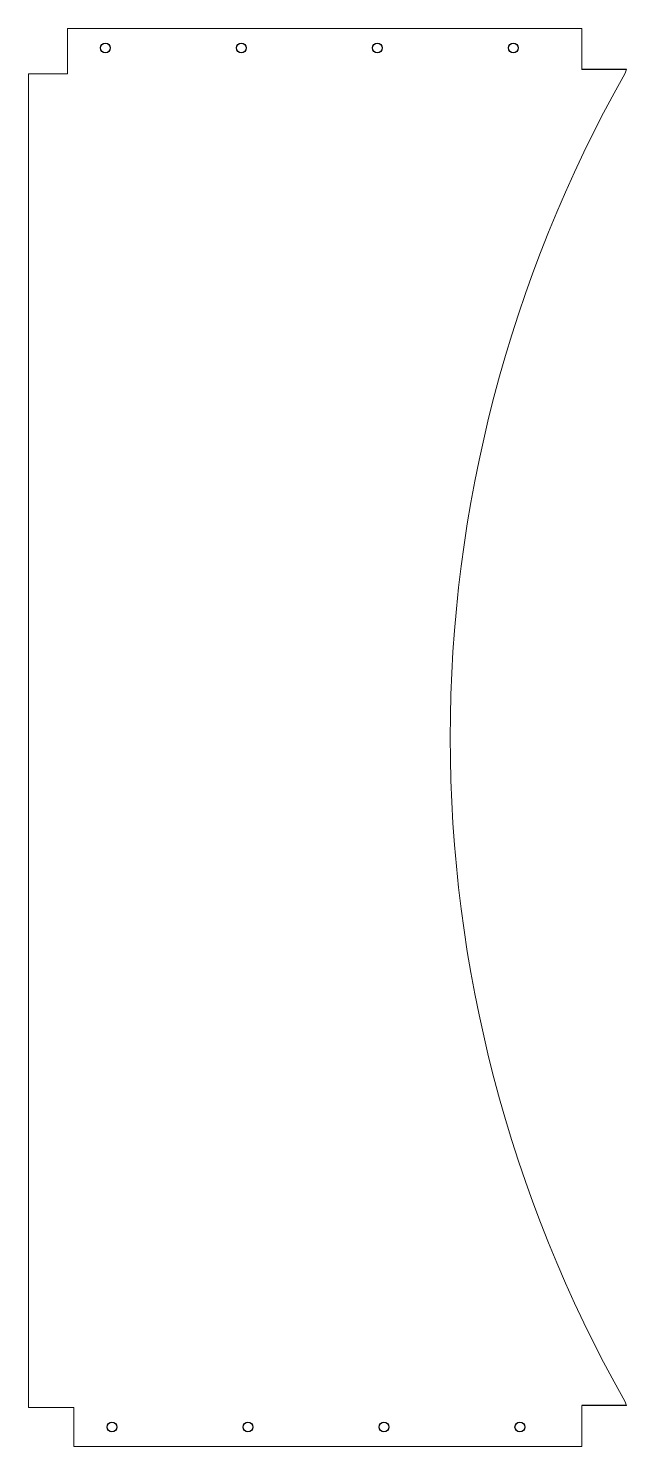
# Model space of a CAD drawing. Header units: millimetres. Extents: x 1450 to 4863, y 428 to 1784.
# Drawn here: x 1450 to 2000, y 480 to 1784 of the extents above.
import ezdxf

# ---------------------------------------------------------------- set-up
doc = ezdxf.new("R2010")
doc.units = ezdxf.units.MM

msp = doc.modelspace()

# ---------------------------------------------------------------- linework, layer by layer
at = {"color": 7, "linetype": 'Continuous', "lineweight": 15}
for p, q in [((1485.5, 1742.2), (1485.5, 1784.1)), ((1485.5, 1784.1), (1958.3, 1784.1)), ((1958.3, 1784.1), (1958.3, 1746.2)), ((1449.7, 516.2), (1449.7, 1742.2)), ((1449.7, 1742.2), (1485.5, 1742.2)), ((1999.6, 1746.2), (1997.9, 1742.2)), ((1997.9, 522.2), (1999.6, 518.3)), ((1491.5, 516.2), (1449.7, 516.2)), ((1491.5, 480.4), (1491.5, 516.2)), ((1958.3, 518.3), (1958.3, 480.4)), ((1958.3, 480.4), (1491.5, 480.4))]:
    msp.add_line(p, q, dxfattribs=at)
for p, q in [((1999.6, 1746.2), (1958.3, 1746.2)), ((1999.6, 518.3), (1958.3, 518.3))]:
    msp.add_line(p, q)
for centre in [(1520.5, 1766.1), (1645.5, 1766.1), (1770.5, 1766.1), (1895.5, 1766.1), (1526.5, 498.4), (1651.5, 498.4), (1776.5, 498.4), (1901.5, 498.4)]:
    msp.add_circle(centre, 4.5)
msp.add_arc((3077.5, 1132.2), 1240, 150.5321, 209.4679, dxfattribs=at)

doc.saveas('drawing.dxf')
